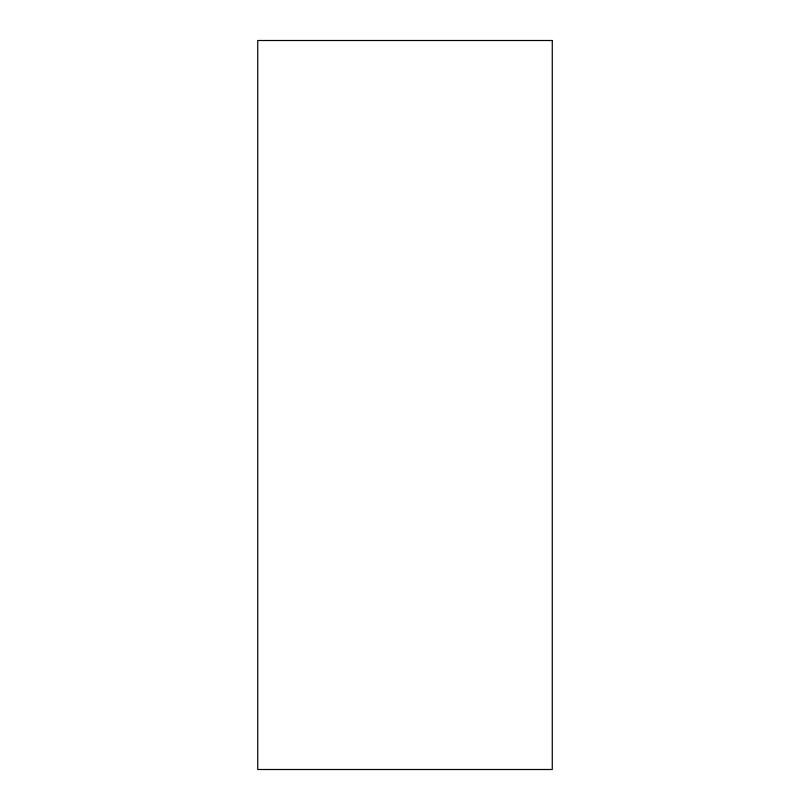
<?xml version="1.0" encoding="UTF-8"?>
<svg xmlns="http://www.w3.org/2000/svg" width="810" height="810" viewBox="0 0 810 810"><rect width="100%" height="100%" fill="white"/><g stroke="black" fill="none" stroke-linecap="round" stroke-linejoin="round"><path stroke-width="1.21" d="M552.268 40.5L257.732 40.5L257.732 769.5L552.268 769.5L552.268 40.5"/></g></svg>
